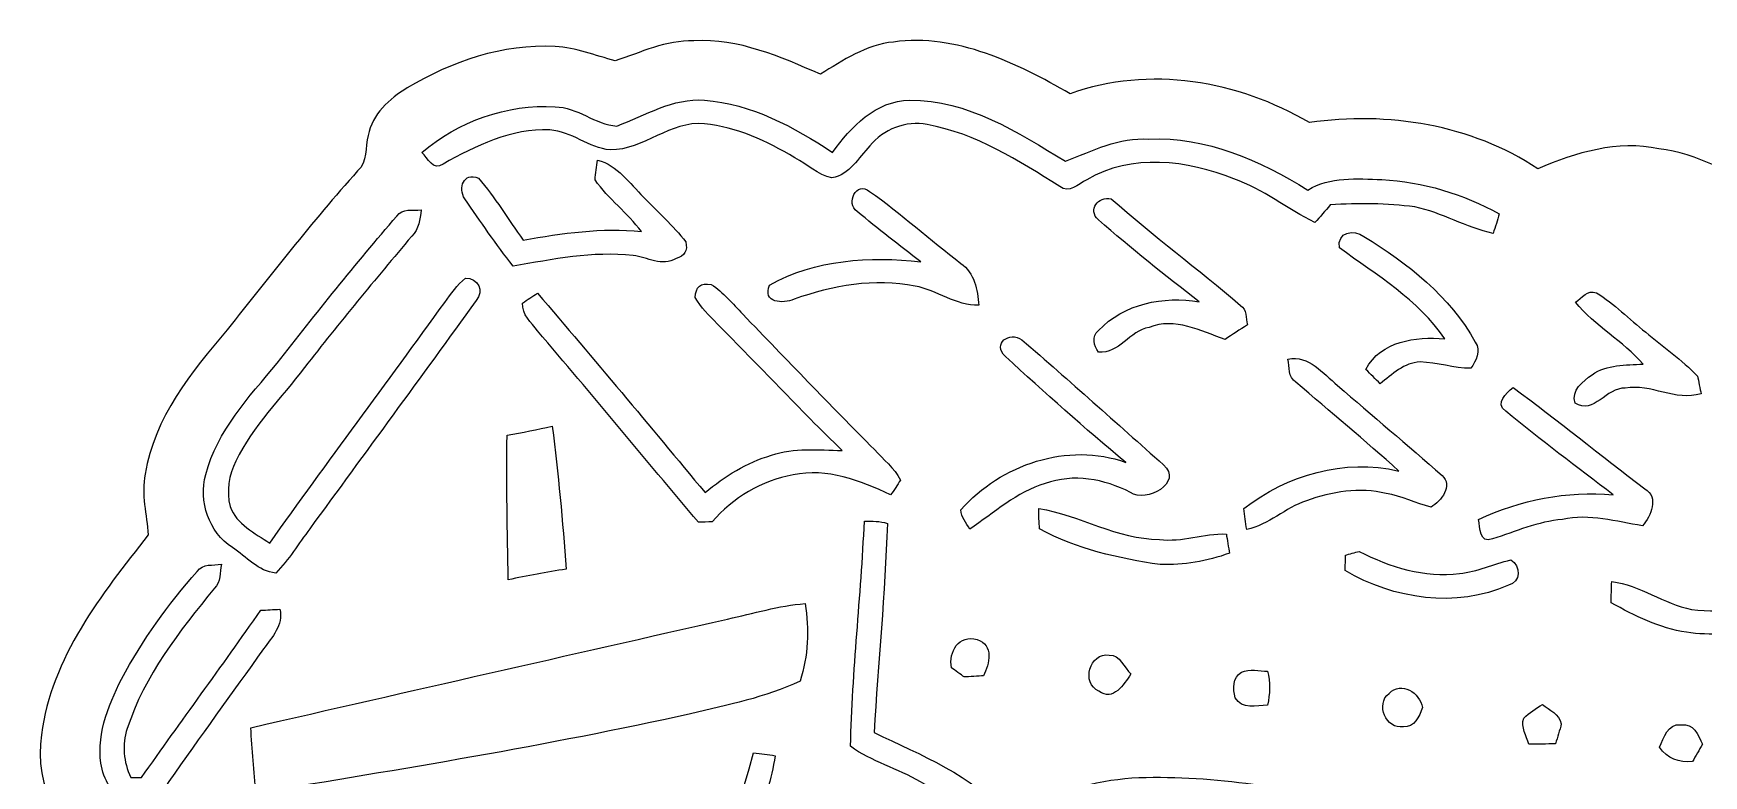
# Model space of a CAD drawing. Header units: centimetres. Extents: x -9.6 to 9.7, y -13.3 to 13.2.
# Drawn here: x -9.6 to 1.03, y 8.46 to 13.18 of the extents above; entities that cross this region are included whole.
import ezdxf

# ---------------------------------------------------------------- set-up
doc = ezdxf.new("R2010")
doc.units = ezdxf.units.CM
doc.header["$MEASUREMENT"] = 0
doc.layers.add('Camada 1', color=7, linetype='Continuous')

msp = doc.modelspace()

# ---------------------------------------------------------------- linework, layer by layer
at = {"layer": 'Camada 1', "color": 156}
for points, knots in [([(-5.89738, 13.00268), (-5.73405, 13.05594), (-5.57388, 13.13532), (-5.39679, 13.12932), (-5.39679, 13.12932), (-5.1114, 13.14767), (-4.84681, 13.02773), (-4.59139, 12.91801), (-4.59139, 12.91801), (-4.44641, 13.0055), (-4.30106, 13.10569), (-4.12715, 13.12262), (-4.12715, 13.12262), (-3.72426, 13.1773), (-3.34186, 12.98821), (-3.00284, 12.79312), (-3.00284, 12.79312), (-2.50084, 12.97552), (-1.93357, 12.87568), (-1.48096, 12.61004), (-1.48096, 12.61004), (-0.9839, 12.68306), (-0.45084, 12.59733), (-0.02786, 12.31652), (-0.02786, 12.31652), (0.21201, 12.4213), (0.47978, 12.49856), (0.74259, 12.44388), (0.74259, 12.44388), (0.98882, 12.41143), (1.2086, 12.29077), (1.41393, 12.15812), (1.41393, 12.15812), (1.51835, 12.18564), (1.61995, 12.22728), (1.7279, 12.24103), (1.7279, 12.24103), (1.87077, 12.26326), (2.01365, 12.23398), (2.15511, 12.21528), (2.15511, 12.21528), (2.3823, 12.14402), (2.5982, 12.03924), (2.79259, 11.90166), (2.79259, 11.90166), (3.21909, 12.03501), (3.68864, 11.94858), (4.05835, 11.70446), (4.05835, 11.70446), (4.42241, 11.78313), (4.81329, 11.62367), (5.05037, 11.34427), (5.05037, 11.34427), (5.13997, 11.33157), (5.22993, 11.31534), (5.31388, 11.27901), (5.31388, 11.27901), (5.97393, 10.99678), (6.63539, 10.71809), (7.29543, 10.43587), (7.29543, 10.43587), (7.44748, 10.37131), (7.54803, 10.23408), (7.62494, 10.09332), (7.62494, 10.09332), (7.70431, 10.06016), (7.78191, 10.02171), (7.85001, 9.96844), (7.85001, 9.96844), (8.32908, 9.60331), (8.81097, 9.23678), (9.22901, 8.80145), (9.22901, 8.80145), (9.34685, 8.66775), (9.48619, 8.51817), (9.48231, 8.32767), (9.48231, 8.32767), (9.49819, 8.10683), (9.31932, 7.89939), (9.10342, 7.86729), (9.10342, 7.86729), (8.89175, 7.83802), (8.67903, 7.81897), (8.46701, 7.79251), (8.46701, 7.79251), (8.39082, 7.7798), (8.31566, 7.80133), (8.24159, 7.81578), (8.24159, 7.81578), (8.23029, 7.62599), (8.21831, 7.43584), (8.19219, 7.24746), (8.19219, 7.24746), (8.14704, 6.96982), (7.81507, 6.89645), (7.71243, 6.64915), (7.71243, 6.64915), (7.14021, 5.29836), (6.5793, 3.94263), (6.00638, 2.59221), (6.00638, 2.59221), (6.27803, 2.5788), (6.5599, 2.62678), (6.81989, 2.52377), (6.81989, 2.52377), (6.96595, 2.6423), (7.12681, 2.75166), (7.3166, 2.782), (7.3166, 2.782), (7.74135, 2.86843), (8.19962, 2.65677), (8.42751, 2.29164), (8.42751, 2.29164), (8.62295, 2.00271), (8.65292, 1.63795), (8.61236, 1.29998), (8.61236, 1.29998), (8.89847, 1.31621), (9.19339, 1.20473), (9.3786, 0.98283), (9.3786, 0.98283), (9.54017, 0.78598), (9.66752, 0.54186), (9.65834, 0.28081), (9.65834, 0.28081), (9.68233, -0.28222), (9.1842, -0.75988), (8.64799, -0.83467), (8.64799, -0.83467), (8.28815, -0.89429), (7.91069, -0.74329), (7.68103, -0.46355), (7.68103, -0.46355), (7.36494, -0.07796), (7.22806, 0.43956), (7.29755, 0.93203), (7.29755, 0.93203), (7.09471, 0.9532), (6.9095, 1.05127), (6.78215, 1.21072), (6.78215, 1.21072), (6.72287, 1.18779), (6.6608, 1.17193), (6.59694, 1.1751), (6.59694, 1.1751), (6.31684, 1.17615), (6.03673, 1.18604), (5.75663, 1.18604), (5.75663, 1.18604), (5.75274, 0.8269), (5.76757, 0.46708), (5.74462, 0.10795), (5.74462, 0.10795), (5.73933, -2.22179), (5.72557, -4.55188), (5.72381, -6.88199), (5.72381, -6.88199), (5.69629, -7.18572), (5.71076, -7.49087), (5.70723, -7.79568), (5.70723, -7.79568), (5.7023, -9.53593), (5.69948, -11.27653), (5.68995, -13.01679), (5.68995, -13.01679), (5.69207, -13.09582), (5.68254, -13.17519), (5.66242, -13.25209), (5.66242, -13.25209), (5.30119, -13.28032), (4.93218, -13.25597), (4.58435, -13.15049), (4.58435, -13.15049), (4.36879, -13.0884), (4.18217, -12.95788), (3.97262, -12.88026), (3.97262, -12.88026), (3.81635, -12.81394), (3.64949, -12.78149), (3.48333, -12.74974), (3.48333, -12.74974), (3.47451, -12.60686), (3.46957, -12.46363), (3.4692, -12.32076), (3.4692, -12.32076), (2.99332, -12.13379), (2.47509, -11.98104), (1.96037, -12.07698), (1.96037, -12.07698), (1.55397, -12.12885), (1.20402, -12.35674), (0.81808, -12.47634), (0.81808, -12.47634), (0.1404, -12.71481), (-0.59796, -12.77267), (-1.30457, -12.6432), (-1.30457, -12.6432), (-1.9057, -12.56347), (-2.40911, -12.17153), (-3.00496, -12.07593), (-3.00496, -12.07593), (-3.52953, -11.9962), (-3.96416, -12.38284), (-4.4651, -12.45729), (-4.4651, -12.45729), (-4.88421, -12.50102), (-5.30825, -12.46928), (-5.72311, -12.39731), (-5.72311, -12.39731), (-5.74428, -12.52007), (-5.76967, -12.64214), (-5.80672, -12.76139), (-5.80672, -12.76139), (-5.92313, -12.7455), (-6.03462, -12.70635), (-6.14503, -12.66859), (-6.14503, -12.66859), (-6.74616, -12.47457), (-7.34589, -12.27807), (-7.94631, -12.08263), (-7.94631, -12.08263), (-8.11494, -12.03607), (-8.26205, -11.89389), (-8.28145, -11.71575), (-8.28145, -11.71575), (-8.32449, -11.37496), (-8.3118, -11.03066), (-8.32343, -10.68811), (-8.32343, -10.68811), (-8.34072, -9.888), (-8.34707, -9.08755), (-8.37071, -8.28781), (-8.37071, -8.28781), (-8.38658, -7.68914), (-8.37247, -7.08978), (-8.40598, -6.49216), (-8.40598, -6.49216), (-8.41551, -5.05636), (-8.46067, -3.62126), (-8.48006, -2.18546), (-8.48006, -2.18546), (-8.49595, -1.18568), (-8.52734, -0.18661), (-8.52946, 0.81314), (-8.52946, 0.81314), (-8.53863, 1.004), (-8.47336, 1.18816), (-8.36859, 1.34513), (-8.36859, 1.34513), (-8.78945, 1.6577), (-8.88929, 2.32587), (-8.56014, 2.73755), (-8.56014, 2.73755), (-8.41162, 2.91747), (-8.2109, 3.06987), (-7.97418, 3.10303), (-7.97418, 3.10303), (-7.83483, 3.12454), (-7.69691, 3.0868), (-7.56391, 3.04906), (-7.56391, 3.04906), (-7.95443, 4.68241), (-8.32626, 6.32107), (-8.7062, 7.9569), (-8.7062, 7.9569), (-8.83425, 7.89763), (-8.98348, 7.86341), (-9.1193, 7.92056), (-9.1193, 7.92056), (-9.42763, 8.04227), (-9.59767, 8.39611), (-9.54652, 8.71714), (-9.54652, 8.71714), (-9.48337, 9.20785), (-9.1634, 9.61143), (-8.86742, 9.98819), (-8.86742, 9.98819), (-8.87694, 10.1166), (-8.91222, 10.24572), (-8.88611, 10.37483), (-8.88611, 10.37483), (-8.83073, 10.73326), (-8.5919, 11.02395), (-8.36541, 11.29312), (-8.36541, 11.29312), (-8.09307, 11.63284), (-7.82637, 11.97821), (-7.53533, 12.30277), (-7.53533, 12.30277), (-7.47006, 12.35886), (-7.48911, 12.4534), (-7.46724, 12.52854), (-7.46724, 12.52854), (-7.44395, 12.66401), (-7.33283, 12.76244), (-7.22066, 12.83052), (-7.22066, 12.83052), (-6.93807, 12.9995), (-6.61105, 13.11133), (-6.27839, 13.09369), (-6.27839, 13.09369), (-6.14644, 13.08734), (-6.02333, 13.0369), (-5.89738, 13.00268)], [0, 0, 0, 0, 0.01298701, 0.01298701, 0.01298701, 0.01298701, 0.02597403, 0.02597403, 0.02597403, 0.02597403, 0.03896104, 0.03896104, 0.03896104, 0.03896104, 0.05194805, 0.05194805, 0.05194805, 0.05194805, 0.06493506, 0.06493506, 0.06493506, 0.06493506, 0.07792208, 0.07792208, 0.07792208, 0.07792208, 0.09090909, 0.09090909, 0.09090909, 0.09090909, 0.1038961, 0.1038961, 0.1038961, 0.1038961, 0.11688312, 0.11688312, 0.11688312, 0.11688312, 0.12987013, 0.12987013, 0.12987013, 0.12987013, 0.14285714, 0.14285714, 0.14285714, 0.14285714, 0.15584416, 0.15584416, 0.15584416, 0.15584416, 0.16883117, 0.16883117, 0.16883117, 0.16883117, 0.18181818, 0.18181818, 0.18181818, 0.18181818, 0.19480519, 0.19480519, 0.19480519, 0.19480519, 0.20779221, 0.20779221, 0.20779221, 0.20779221, 0.22077922, 0.22077922, 0.22077922, 0.22077922, 0.23376623, 0.23376623, 0.23376623, 0.23376623, 0.24675325, 0.24675325, 0.24675325, 0.24675325, 0.25974026, 0.25974026, 0.25974026, 0.25974026, 0.27272727, 0.27272727, 0.27272727, 0.27272727, 0.28571429, 0.28571429, 0.28571429, 0.28571429, 0.2987013, 0.2987013, 0.2987013, 0.2987013, 0.31168831, 0.31168831, 0.31168831, 0.31168831, 0.32467532, 0.32467532, 0.32467532, 0.32467532, 0.33766234, 0.33766234, 0.33766234, 0.33766234, 0.35064935, 0.35064935, 0.35064935, 0.35064935, 0.36363636, 0.36363636, 0.36363636, 0.36363636, 0.37662338, 0.37662338, 0.37662338, 0.37662338, 0.38961039, 0.38961039, 0.38961039, 0.38961039, 0.4025974, 0.4025974, 0.4025974, 0.4025974, 0.41558442, 0.41558442, 0.41558442, 0.41558442, 0.42857143, 0.42857143, 0.42857143, 0.42857143, 0.44155844, 0.44155844, 0.44155844, 0.44155844, 0.45454545, 0.45454545, 0.45454545, 0.45454545, 0.46753247, 0.46753247, 0.46753247, 0.46753247, 0.48051948, 0.48051948, 0.48051948, 0.48051948, 0.49350649, 0.49350649, 0.49350649, 0.49350649, 0.50649351, 0.50649351, 0.50649351, 0.50649351, 0.51948052, 0.51948052, 0.51948052, 0.51948052, 0.53246753, 0.53246753, 0.53246753, 0.53246753, 0.54545455, 0.54545455, 0.54545455, 0.54545455, 0.55844156, 0.55844156, 0.55844156, 0.55844156, 0.57142857, 0.57142857, 0.57142857, 0.57142857, 0.58441558, 0.58441558, 0.58441558, 0.58441558, 0.5974026, 0.5974026, 0.5974026, 0.5974026, 0.61038961, 0.61038961, 0.61038961, 0.61038961, 0.62337662, 0.62337662, 0.62337662, 0.62337662, 0.63636364, 0.63636364, 0.63636364, 0.63636364, 0.64935065, 0.64935065, 0.64935065, 0.64935065, 0.66233766, 0.66233766, 0.66233766, 0.66233766, 0.67532468, 0.67532468, 0.67532468, 0.67532468, 0.68831169, 0.68831169, 0.68831169, 0.68831169, 0.7012987, 0.7012987, 0.7012987, 0.7012987, 0.71428571, 0.71428571, 0.71428571, 0.71428571, 0.72727273, 0.72727273, 0.72727273, 0.72727273, 0.74025974, 0.74025974, 0.74025974, 0.74025974, 0.75324675, 0.75324675, 0.75324675, 0.75324675, 0.76623377, 0.76623377, 0.76623377, 0.76623377, 0.77922078, 0.77922078, 0.77922078, 0.77922078, 0.79220779, 0.79220779, 0.79220779, 0.79220779, 0.80519481, 0.80519481, 0.80519481, 0.80519481, 0.81818182, 0.81818182, 0.81818182, 0.81818182, 0.83116883, 0.83116883, 0.83116883, 0.83116883, 0.84415584, 0.84415584, 0.84415584, 0.84415584, 0.85714286, 0.85714286, 0.85714286, 0.85714286, 0.87012987, 0.87012987, 0.87012987, 0.87012987, 0.88311688, 0.88311688, 0.88311688, 0.88311688, 0.8961039, 0.8961039, 0.8961039, 0.8961039, 0.90909091, 0.90909091, 0.90909091, 0.90909091, 0.92207792, 0.92207792, 0.92207792, 0.92207792, 0.93506494, 0.93506494, 0.93506494, 0.93506494, 0.94805195, 0.94805195, 0.94805195, 0.94805195, 0.96103896, 0.96103896, 0.96103896, 0.96103896, 0.97402597, 0.97402597, 0.97402597, 0.97402597, 1, 1, 1, 1]), ([(-5.8868, 12.58851), (-5.8868, 12.58851), (-5.8868, 12.58851), (-5.8868, 12.58851), (-5.8868, 12.58851), (-6.02543, 12.59733), (-6.13692, 12.70881), (-6.27909, 12.71093), (-6.27909, 12.71093), (-6.58247, 12.72928), (-6.89609, 12.6185), (-7.12611, 12.42025), (-7.12611, 12.42025), (-7.08978, 12.38708), (-7.05379, 12.29924), (-6.99169, 12.34651), (-6.99169, 12.34651), (-6.7839, 12.46222), (-6.55778, 12.57546), (-6.31296, 12.56312), (-6.31296, 12.56312), (-6.17431, 12.55535), (-6.06531, 12.44881), (-5.92842, 12.43612), (-5.92842, 12.43612), (-5.71534, 12.43682), (-5.54672, 12.62238), (-5.3294, 12.60298), (-5.3294, 12.60298), (-5.12304, 12.58076), (-4.93077, 12.49186), (-4.75438, 12.38708), (-4.75438, 12.38708), (-4.67571, 12.34404), (-4.60728, 12.27807), (-4.51801, 12.25796), (-4.51801, 12.25796), (-4.40619, 12.27807), (-4.34974, 12.38637), (-4.27672, 12.46152), (-4.27672, 12.46152), (-4.19206, 12.56806), (-4.04636, 12.62415), (-3.9123, 12.59733), (-3.9123, 12.59733), (-3.60186, 12.5416), (-3.33162, 12.36909), (-3.06916, 12.20363), (-3.06916, 12.20363), (-3.01025, 12.15602), (-2.95027, 12.22057), (-2.89772, 12.24562), (-2.89772, 12.24562), (-2.61338, 12.41601), (-2.25672, 12.37014), (-1.96144, 12.25232), (-1.96144, 12.25232), (-1.77553, 12.1867), (-1.62102, 12.06146), (-1.44604, 11.97433), (-1.44604, 11.97433), (-1.41323, 12.01137), (-1.38041, 12.04877), (-1.34796, 12.08617), (-1.34796, 12.08617), (-1.16874, 12.09992), (-0.98882, 12.09604), (-0.81033, 12.07417), (-0.81033, 12.07417), (-0.63782, 12.03713), (-0.48436, 11.94258), (-0.31291, 11.90589), (-0.31291, 11.90589), (-0.2981, 11.94681), (-0.28468, 11.98809), (-0.27305, 12.03042), (-0.27305, 12.03042), (-0.5027, 12.15602), (-0.75776, 12.23398), (-1.01988, 12.24808), (-1.01988, 12.24808), (-1.17863, 12.25268), (-1.34902, 12.2689), (-1.49083, 12.18141), (-1.49083, 12.18141), (-1.79492, 12.36698), (-2.13818, 12.52466), (-2.50296, 12.50491), (-2.50296, 12.50491), (-2.69134, 12.51655), (-2.86244, 12.43259), (-3.03176, 12.36415), (-3.03176, 12.36415), (-3.3348, 12.54724), (-3.65583, 12.75608), (-4.02307, 12.75291), (-4.02307, 12.75291), (-4.23898, 12.74833), (-4.39737, 12.58428), (-4.51484, 12.42094), (-4.51484, 12.42094), (-4.76003, 12.58181), (-5.03025, 12.73104), (-5.32835, 12.75256), (-5.32835, 12.75256), (-5.53049, 12.76843), (-5.70476, 12.65484), (-5.8868, 12.58851)], [0, 0, 0, 0, 0.03571429, 0.03571429, 0.03571429, 0.03571429, 0.07142857, 0.07142857, 0.07142857, 0.07142857, 0.10714286, 0.10714286, 0.10714286, 0.10714286, 0.14285714, 0.14285714, 0.14285714, 0.14285714, 0.17857143, 0.17857143, 0.17857143, 0.17857143, 0.21428571, 0.21428571, 0.21428571, 0.21428571, 0.25, 0.25, 0.25, 0.25, 0.28571429, 0.28571429, 0.28571429, 0.28571429, 0.32142857, 0.32142857, 0.32142857, 0.32142857, 0.35714286, 0.35714286, 0.35714286, 0.35714286, 0.39285714, 0.39285714, 0.39285714, 0.39285714, 0.42857143, 0.42857143, 0.42857143, 0.42857143, 0.46428571, 0.46428571, 0.46428571, 0.46428571, 0.5, 0.5, 0.5, 0.5, 0.53571429, 0.53571429, 0.53571429, 0.53571429, 0.57142857, 0.57142857, 0.57142857, 0.57142857, 0.60714286, 0.60714286, 0.60714286, 0.60714286, 0.64285714, 0.64285714, 0.64285714, 0.64285714, 0.67857143, 0.67857143, 0.67857143, 0.67857143, 0.71428571, 0.71428571, 0.71428571, 0.71428571, 0.75, 0.75, 0.75, 0.75, 0.78571429, 0.78571429, 0.78571429, 0.78571429, 0.82142857, 0.82142857, 0.82142857, 0.82142857, 0.85714286, 0.85714286, 0.85714286, 0.85714286, 0.89285714, 0.89285714, 0.89285714, 0.89285714, 0.92857143, 0.92857143, 0.92857143, 0.92857143, 1, 1, 1, 1]), ([(-6.0085, 12.37226), (-6.0085, 12.37226), (-6.0085, 12.37226), (-6.0085, 12.37226), (-6.0085, 12.37226), (-6.01627, 12.33064), (-6.02156, 12.28831), (-6.02473, 12.24597), (-6.02473, 12.24597), (-5.94006, 12.12532), (-5.81907, 12.03536), (-5.72981, 11.91754), (-5.72981, 11.91754), (-5.98099, 11.94469), (-6.23464, 11.90519), (-6.48229, 11.86356), (-6.48229, 11.86356), (-6.57859, 11.99373), (-6.65973, 12.13555), (-6.76733, 12.25655), (-6.76733, 12.25655), (-6.86223, 12.29783), (-6.89785, 12.19376), (-6.85375, 12.12603), (-6.85375, 12.12603), (-6.75534, 11.98068), (-6.6548, 11.8364), (-6.54685, 11.69775), (-6.54685, 11.69775), (-6.29496, 11.73973), (-6.0399, 11.793), (-5.78309, 11.76549), (-5.78309, 11.76549), (-5.69207, 11.75384), (-5.59929, 11.69175), (-5.51003, 11.74644), (-5.51003, 11.74644), (-5.4557, 11.76019), (-5.43489, 11.79547), (-5.44759, 11.85192), (-5.44759, 11.85192), (-5.52767, 11.95563), (-5.6268, 12.04241), (-5.71675, 12.13696), (-5.71675, 12.13696), (-5.80565, 12.2248), (-5.88222, 12.33663), (-6.0085, 12.37226)], [0, 0, 0, 0, 0.07692308, 0.07692308, 0.07692308, 0.07692308, 0.15384615, 0.15384615, 0.15384615, 0.15384615, 0.23076923, 0.23076923, 0.23076923, 0.23076923, 0.30769231, 0.30769231, 0.30769231, 0.30769231, 0.38461538, 0.38461538, 0.38461538, 0.38461538, 0.46153846, 0.46153846, 0.46153846, 0.46153846, 0.53846154, 0.53846154, 0.53846154, 0.53846154, 0.61538462, 0.61538462, 0.61538462, 0.61538462, 0.69230769, 0.69230769, 0.69230769, 0.69230769, 0.76923077, 0.76923077, 0.76923077, 0.76923077, 0.84615385, 0.84615385, 0.84615385, 0.84615385, 1, 1, 1, 1]), ([(-4.35715, 12.04488), (-4.35715, 12.04488), (-4.35715, 12.04488), (-4.35715, 12.04488), (-4.35715, 12.04488), (-4.22521, 11.93482), (-4.08975, 11.82863), (-3.95252, 11.72457), (-3.95252, 11.72457), (-4.27601, 11.76125), (-4.62704, 11.74009), (-4.91489, 11.57675), (-4.91489, 11.57675), (-4.96252, 11.46457), (-4.83093, 11.45398), (-4.75862, 11.48749), (-4.75862, 11.48749), (-4.51343, 11.57393), (-4.24709, 11.6219), (-3.98885, 11.5704), (-3.98885, 11.5704), (-3.8481, 11.54641), (-3.73027, 11.44269), (-3.58315, 11.44869), (-3.58315, 11.44869), (-3.59339, 11.54641), (-3.60927, 11.65577), (-3.69851, 11.71434), (-3.69851, 11.71434), (-3.89325, 11.86497), (-4.0774, 12.03042), (-4.27848, 12.17259), (-4.27848, 12.17259), (-4.35997, 12.24386), (-4.43583, 12.09393), (-4.35715, 12.04488)], [0, 0, 0, 0, 0.1, 0.1, 0.1, 0.1, 0.2, 0.2, 0.2, 0.2, 0.3, 0.3, 0.3, 0.3, 0.4, 0.4, 0.4, 0.4, 0.5, 0.5, 0.5, 0.5, 0.6, 0.6, 0.6, 0.6, 0.7, 0.7, 0.7, 0.7, 0.8, 0.8, 0.8, 0.8, 1, 1, 1, 1]), ([(-2.82292, 11.99126), (-2.82292, 11.99126), (-2.82292, 11.99126), (-2.82292, 11.99126), (-2.82292, 11.99126), (-2.61513, 11.81135), (-2.39994, 11.63778), (-2.18157, 11.47021), (-2.18157, 11.47021), (-2.40911, 11.50831), (-2.66064, 11.46069), (-2.82292, 11.28712), (-2.82292, 11.28712), (-2.86597, 11.2529), (-2.85503, 11.18869), (-2.82256, 11.15094), (-2.82256, 11.15094), (-2.69309, 11.13719), (-2.62431, 11.28641), (-2.50084, 11.30793), (-2.50084, 11.30793), (-2.3368, 11.37284), (-2.17099, 11.285), (-2.01753, 11.23102), (-2.01753, 11.23102), (-1.97097, 11.26278), (-1.92369, 11.29347), (-1.87571, 11.32346), (-1.87571, 11.32346), (-1.88524, 11.36685), (-1.87749, 11.42047), (-1.91981, 11.44799), (-1.91981, 11.44799), (-2.18863, 11.68011), (-2.47614, 11.88966), (-2.74109, 12.12603), (-2.74109, 12.12603), (-2.82504, 12.14437), (-2.89348, 12.05512), (-2.82292, 11.99126)], [0, 0, 0, 0, 0.09090909, 0.09090909, 0.09090909, 0.09090909, 0.18181818, 0.18181818, 0.18181818, 0.18181818, 0.27272727, 0.27272727, 0.27272727, 0.27272727, 0.36363636, 0.36363636, 0.36363636, 0.36363636, 0.45454545, 0.45454545, 0.45454545, 0.45454545, 0.54545455, 0.54545455, 0.54545455, 0.54545455, 0.63636364, 0.63636364, 0.63636364, 0.63636364, 0.72727273, 0.72727273, 0.72727273, 0.72727273, 0.81818182, 0.81818182, 0.81818182, 0.81818182, 1, 1, 1, 1]), ([(-7.28591, 12.01561), (-7.28591, 12.01561), (-7.28591, 12.01561), (-7.28591, 12.01561), (-7.28591, 12.01561), (-7.54839, 11.71081), (-7.80097, 11.39754), (-8.04721, 11.07934), (-8.04721, 11.07934), (-8.22713, 10.8652), (-8.42962, 10.65035), (-8.50123, 10.37201), (-8.50123, 10.37201), (-8.54816, 10.20091), (-8.48112, 10.00619), (-8.33225, 9.90776), (-8.33225, 9.90776), (-8.2437, 9.85026), (-8.1668, 9.75536), (-8.05603, 9.74583), (-8.05603, 9.74583), (-7.97207, 9.8298), (-7.90998, 9.9321), (-7.83978, 10.02735), (-7.83978, 10.02735), (-7.48665, 10.51065), (-7.13176, 10.9929), (-6.7818, 11.47833), (-6.7818, 11.47833), (-6.72711, 11.53971), (-6.76909, 11.6219), (-6.84954, 11.6212), (-6.84954, 11.6212), (-6.90174, 11.57745), (-6.9416, 11.52136), (-6.98146, 11.46704), (-6.98146, 11.46704), (-7.34976, 10.95445), (-7.729, 10.45033), (-8.09448, 9.93598), (-8.09448, 9.93598), (-8.18868, 9.99912), (-8.30473, 10.05593), (-8.34707, 10.16846), (-8.34707, 10.16846), (-8.36859, 10.26512), (-8.35519, 10.36919), (-8.30968, 10.45703), (-8.30968, 10.45703), (-8.20102, 10.68105), (-8.02216, 10.85814), (-7.87223, 11.05358), (-7.87223, 11.05358), (-7.65245, 11.33722), (-7.42244, 11.61273), (-7.19137, 11.88755), (-7.19137, 11.88755), (-7.1455, 11.932), (-7.13846, 11.99479), (-7.13139, 12.05476), (-7.13139, 12.05476), (-7.18397, 12.04806), (-7.25204, 12.06887), (-7.28591, 12.01561)], [0, 0, 0, 0, 0.05882353, 0.05882353, 0.05882353, 0.05882353, 0.11764706, 0.11764706, 0.11764706, 0.11764706, 0.17647059, 0.17647059, 0.17647059, 0.17647059, 0.23529412, 0.23529412, 0.23529412, 0.23529412, 0.29411765, 0.29411765, 0.29411765, 0.29411765, 0.35294118, 0.35294118, 0.35294118, 0.35294118, 0.41176471, 0.41176471, 0.41176471, 0.41176471, 0.47058824, 0.47058824, 0.47058824, 0.47058824, 0.52941176, 0.52941176, 0.52941176, 0.52941176, 0.58823529, 0.58823529, 0.58823529, 0.58823529, 0.64705882, 0.64705882, 0.64705882, 0.64705882, 0.70588235, 0.70588235, 0.70588235, 0.70588235, 0.76470588, 0.76470588, 0.76470588, 0.76470588, 0.82352941, 0.82352941, 0.82352941, 0.82352941, 0.88235294, 0.88235294, 0.88235294, 0.88235294, 1, 1, 1, 1]), ([(-1.28939, 11.81381), (-1.28939, 11.81381), (-1.28939, 11.81381), (-1.28939, 11.81381), (-1.28939, 11.81381), (-1.05304, 11.63884), (-0.78916, 11.48538), (-0.62018, 11.23561), (-0.62018, 11.23561), (-0.80573, 11.24866), (-1.02551, 11.22503), (-1.12148, 11.04053), (-1.12148, 11.04053), (-1.09149, 11.00983), (-1.0615, 10.9795), (-1.03082, 10.94951), (-1.03082, 10.94951), (-0.95496, 11.00772), (-0.87877, 11.08498), (-0.77645, 11.0878), (-0.77645, 11.0878), (-0.66781, 11.08533), (-0.56339, 11.04793), (-0.45437, 11.04758), (-0.45437, 11.04758), (-0.42157, 11.09521), (-0.38805, 11.15871), (-0.42579, 11.21375), (-0.42579, 11.21375), (-0.58454, 11.50513), (-0.85619, 11.71539), (-1.13454, 11.88543), (-1.13454, 11.88543), (-1.19698, 11.93623), (-1.30844, 11.91259), (-1.28939, 11.81381)], [0, 0, 0, 0, 0.1, 0.1, 0.1, 0.1, 0.2, 0.2, 0.2, 0.2, 0.3, 0.3, 0.3, 0.3, 0.4, 0.4, 0.4, 0.4, 0.5, 0.5, 0.5, 0.5, 0.6, 0.6, 0.6, 0.6, 0.7, 0.7, 0.7, 0.7, 0.8, 0.8, 0.8, 0.8, 1, 1, 1, 1]), ([(-5.38726, 11.49879), (-5.38726, 11.49879), (-5.38726, 11.49879), (-5.38726, 11.49879), (-5.38726, 11.49879), (-5.35552, 11.43316), (-5.29802, 11.38449), (-5.24932, 11.33122), (-5.24932, 11.33122), (-4.98228, 11.06487), (-4.7251, 10.7883), (-4.45416, 10.52547), (-4.45416, 10.52547), (-4.60375, 10.52688), (-4.75896, 10.54487), (-4.90326, 10.49443), (-4.90326, 10.49443), (-5.06095, 10.45068), (-5.19888, 10.35897), (-5.32518, 10.25771), (-5.32518, 10.25771), (-5.67831, 10.68175), (-6.03144, 11.1058), (-6.39056, 11.52489), (-6.39056, 11.52489), (-6.42372, 11.50549), (-6.45548, 11.48468), (-6.48616, 11.46209), (-6.48616, 11.46209), (-6.49111, 11.38872), (-6.43149, 11.33862), (-6.39056, 11.28571), (-6.39056, 11.28571), (-6.0466, 10.88213), (-5.709, 10.47326), (-5.36645, 10.06827), (-5.36645, 10.06827), (-5.33788, 10.06933), (-5.3093, 10.07004), (-5.28072, 10.07109), (-5.28072, 10.07109), (-5.14772, 10.2242), (-4.96569, 10.33497), (-4.76496, 10.37025), (-4.76496, 10.37025), (-4.55012, 10.41541), (-4.33563, 10.33426), (-4.14479, 10.2422), (-4.14479, 10.2422), (-4.12255, 10.27253), (-4.10174, 10.30427), (-4.08269, 10.33709), (-4.08269, 10.33709), (-4.12114, 10.41435), (-4.19135, 10.46797), (-4.24814, 10.53112), (-4.24814, 10.53112), (-4.53107, 10.81405), (-4.80694, 11.10403), (-5.08528, 11.39154), (-5.08528, 11.39154), (-5.1495, 11.45716), (-5.2077, 11.53125), (-5.28601, 11.58098), (-5.28601, 11.58098), (-5.35305, 11.59228), (-5.38656, 11.56511), (-5.38726, 11.49879)], [0, 0, 0, 0, 0.05555556, 0.05555556, 0.05555556, 0.05555556, 0.11111111, 0.11111111, 0.11111111, 0.11111111, 0.16666667, 0.16666667, 0.16666667, 0.16666667, 0.22222222, 0.22222222, 0.22222222, 0.22222222, 0.27777778, 0.27777778, 0.27777778, 0.27777778, 0.33333333, 0.33333333, 0.33333333, 0.33333333, 0.38888889, 0.38888889, 0.38888889, 0.38888889, 0.44444444, 0.44444444, 0.44444444, 0.44444444, 0.5, 0.5, 0.5, 0.5, 0.55555556, 0.55555556, 0.55555556, 0.55555556, 0.61111111, 0.61111111, 0.61111111, 0.61111111, 0.66666667, 0.66666667, 0.66666667, 0.66666667, 0.72222222, 0.72222222, 0.72222222, 0.72222222, 0.77777778, 0.77777778, 0.77777778, 0.77777778, 0.83333333, 0.83333333, 0.83333333, 0.83333333, 0.88888889, 0.88888889, 0.88888889, 0.88888889, 1, 1, 1, 1]), ([(0.21201, 11.4681), (0.21201, 11.4681), (0.21201, 11.4681), (0.21201, 11.4681), (0.21201, 11.4681), (0.33584, 11.31605), (0.51293, 11.2215), (0.64169, 11.07404), (0.64169, 11.07404), (0.53092, 11.0684), (0.41205, 11.07333), (0.31679, 11.00666), (0.31679, 11.00666), (0.26034, 10.9668), (0.18238, 10.90541), (0.20884, 10.8264), (0.20884, 10.8264), (0.32878, 10.75019), (0.40745, 10.92799), (0.52775, 10.92129), (0.52775, 10.92129), (0.69285, 10.95092), (0.84666, 10.83591), (1.01035, 10.88531), (1.01035, 10.88531), (1.00471, 10.91352), (0.99342, 10.96997), (0.98812, 10.9982), (0.98812, 10.9982), (0.88723, 11.10156), (0.76694, 11.18376), (0.65792, 11.27759), (0.65792, 11.27759), (0.55245, 11.35944), (0.45966, 11.45928), (0.34466, 11.52771), (0.34466, 11.52771), (0.28892, 11.54888), (0.25118, 11.49631), (0.21201, 11.4681)], [0, 0, 0, 0, 0.09090909, 0.09090909, 0.09090909, 0.09090909, 0.18181818, 0.18181818, 0.18181818, 0.18181818, 0.27272727, 0.27272727, 0.27272727, 0.27272727, 0.36363636, 0.36363636, 0.36363636, 0.36363636, 0.45454545, 0.45454545, 0.45454545, 0.45454545, 0.54545455, 0.54545455, 0.54545455, 0.54545455, 0.63636364, 0.63636364, 0.63636364, 0.63636364, 0.72727273, 0.72727273, 0.72727273, 0.72727273, 0.81818182, 0.81818182, 0.81818182, 0.81818182, 1, 1, 1, 1]), ([(-3.41453, 11.12308), (-3.41453, 11.12308), (-3.41453, 11.12308), (-3.41453, 11.12308), (-3.41453, 11.12308), (-3.16476, 10.89236), (-2.91041, 10.66518), (-2.64795, 10.44927), (-2.64795, 10.44927), (-3.01978, 10.58192), (-3.4424, 10.43587), (-3.69817, 10.14835), (-3.69817, 10.14835), (-3.69817, 10.10073), (-3.66289, 10.06475), (-3.64208, 10.02523), (-3.64208, 10.02523), (-3.48543, 10.12719), (-3.34539, 10.26265), (-3.16089, 10.31451), (-3.16089, 10.31451), (-2.98167, 10.38119), (-2.78589, 10.34308), (-2.61937, 10.25877), (-2.61937, 10.25877), (-2.52024, 10.1861), (-2.2807, 10.32403), (-2.40946, 10.4341), (-2.40946, 10.4341), (-2.70862, 10.69975), (-3.00672, 10.96715), (-3.30941, 11.22856), (-3.30941, 11.22856), (-3.38949, 11.28641), (-3.49919, 11.20422), (-3.41453, 11.12308)], [0, 0, 0, 0, 0.1, 0.1, 0.1, 0.1, 0.2, 0.2, 0.2, 0.2, 0.3, 0.3, 0.3, 0.3, 0.4, 0.4, 0.4, 0.4, 0.5, 0.5, 0.5, 0.5, 0.6, 0.6, 0.6, 0.6, 0.7, 0.7, 0.7, 0.7, 0.8, 0.8, 0.8, 0.8, 1, 1, 1, 1]), ([(-1.61819, 11.10544), (-1.61819, 11.10544), (-1.61819, 11.10544), (-1.61819, 11.10544), (-1.61819, 11.10544), (-1.60725, 11.05534), (-1.61748, 10.9915), (-1.56703, 10.95974), (-1.56703, 10.95974), (-1.34866, 10.77207), (-1.12642, 10.58827), (-0.91298, 10.39459), (-0.91298, 10.39459), (-1.25871, 10.47608), (-1.62136, 10.3699), (-1.8983, 10.15612), (-1.8983, 10.15612), (-1.89264, 10.11166), (-1.88665, 10.06686), (-1.87995, 10.02242), (-1.87995, 10.02242), (-1.73989, 10.05346), (-1.63405, 10.15894), (-1.50035, 10.20586), (-1.50035, 10.20586), (-1.33914, 10.26336), (-1.16134, 10.29264), (-0.99236, 10.25172), (-0.99236, 10.25172), (-0.89358, 10.23479), (-0.80362, 10.18893), (-0.70696, 10.16528), (-0.70696, 10.16528), (-0.64347, 10.20303), (-0.56479, 10.30181), (-0.63675, 10.36637), (-0.63675, 10.36637), (-0.85724, 10.55863), (-1.08126, 10.74737), (-1.30245, 10.93893), (-1.30245, 10.93893), (-1.39593, 11.01548), (-1.48132, 11.1333), (-1.61819, 11.10544)], [0, 0, 0, 0, 0.08333333, 0.08333333, 0.08333333, 0.08333333, 0.16666667, 0.16666667, 0.16666667, 0.16666667, 0.25, 0.25, 0.25, 0.25, 0.33333333, 0.33333333, 0.33333333, 0.33333333, 0.41666667, 0.41666667, 0.41666667, 0.41666667, 0.5, 0.5, 0.5, 0.5, 0.58333333, 0.58333333, 0.58333333, 0.58333333, 0.66666667, 0.66666667, 0.66666667, 0.66666667, 0.75, 0.75, 0.75, 0.75, 0.83333333, 0.83333333, 0.83333333, 0.83333333, 1, 1, 1, 1]), ([(-0.23247, 10.77595), (-0.23247, 10.77595), (-0.23247, 10.77595), (-0.23247, 10.77595), (-0.23247, 10.77595), (-0.01023, 10.59215), (0.22153, 10.41858), (0.45084, 10.24325), (0.45084, 10.24325), (0.15628, 10.27077), (-0.13794, 10.20973), (-0.40569, 10.08661), (-0.40569, 10.08661), (-0.39263, 10.03229), (-0.40216, 9.93175), (-0.31644, 9.96279), (-0.31644, 9.96279), (-0.16968, 10.00901), (-0.0268, 10.07392), (0.12912, 10.08661), (0.12912, 10.08661), (0.30056, 10.12542), (0.46989, 10.07145), (0.63816, 10.0464), (0.63816, 10.0464), (0.69108, 10.1092), (0.74471, 10.22737), (0.65229, 10.28099), (0.65229, 10.28099), (0.37146, 10.49408), (0.09913, 10.71774), (-0.18591, 10.92517), (-0.18591, 10.92517), (-0.22825, 10.88989), (-0.30339, 10.82533), (-0.23247, 10.77595)], [0, 0, 0, 0, 0.1, 0.1, 0.1, 0.1, 0.2, 0.2, 0.2, 0.2, 0.3, 0.3, 0.3, 0.3, 0.4, 0.4, 0.4, 0.4, 0.5, 0.5, 0.5, 0.5, 0.6, 0.6, 0.6, 0.6, 0.7, 0.7, 0.7, 0.7, 0.8, 0.8, 0.8, 0.8, 1, 1, 1, 1]), ([(-6.58424, 10.62177), (-6.58424, 10.62177), (-6.58424, 10.62177), (-6.58424, 10.62177), (-6.58424, 10.62177), (-6.59058, 10.31592), (-6.58142, 10.00971), (-6.57789, 9.7035), (-6.57789, 9.7035), (-6.45512, 9.72608), (-6.33306, 9.75183), (-6.20959, 9.77053), (-6.20959, 9.77053), (-6.22969, 10.07427), (-6.26004, 10.3773), (-6.29708, 10.67928), (-6.29708, 10.67928), (-6.39268, 10.66023), (-6.48794, 10.63837), (-6.58424, 10.62177)], [0, 0, 0, 0, 0.16666667, 0.16666667, 0.16666667, 0.16666667, 0.33333333, 0.33333333, 0.33333333, 0.33333333, 0.5, 0.5, 0.5, 0.5, 0.66666667, 0.66666667, 0.66666667, 0.66666667, 1, 1, 1, 1]), ([(-3.20145, 10.15646), (-3.20145, 10.15646), (-3.20145, 10.15646), (-3.20145, 10.15646), (-3.20145, 10.15646), (-3.2025, 10.11307), (-3.20111, 10.06968), (-3.19722, 10.02629), (-3.19722, 10.02629), (-2.96228, 9.89682), (-2.69451, 9.83932), (-2.43099, 9.79946), (-2.43099, 9.79946), (-2.2807, 9.79592), (-2.13113, 9.82098), (-1.99002, 9.87178), (-1.99002, 9.87178), (-1.99495, 9.90247), (-2.00447, 9.96314), (-2.00942, 9.99384), (-2.00942, 9.99384), (-2.15159, 9.99983), (-2.29093, 9.93916), (-2.43521, 9.95997), (-2.43521, 9.95997), (-2.70544, 9.96068), (-2.94145, 10.11272), (-3.20145, 10.15646)], [0, 0, 0, 0, 0.125, 0.125, 0.125, 0.125, 0.25, 0.25, 0.25, 0.25, 0.375, 0.375, 0.375, 0.375, 0.5, 0.5, 0.5, 0.5, 0.625, 0.625, 0.625, 0.625, 0.75, 0.75, 0.75, 0.75, 1, 1, 1, 1]), ([(-4.31165, 10.07568), (-4.31165, 10.07568), (-4.31165, 10.07568), (-4.31165, 10.07568), (-4.31165, 10.07568), (-4.33351, 9.59802), (-4.38891, 9.12177), (-4.39985, 8.64411), (-4.39985, 8.64411), (-4.26649, 8.54604), (-4.09821, 8.5037), (-3.95569, 8.41798), (-3.95569, 8.41798), (-3.79482, 8.32343), (-3.59657, 8.24688), (-3.52, 8.06167), (-3.52, 8.06167), (-3.39619, 8.02569), (-3.27025, 7.99358), (-3.14077, 7.98407), (-3.14077, 7.98407), (-3.09915, 8.06379), (-3.06704, 8.16256), (-2.97709, 8.19996), (-2.97709, 8.19996), (-2.80952, 8.28322), (-2.61725, 8.29239), (-2.43346, 8.29803), (-2.43346, 8.29803), (-2.00025, 8.28709), (-1.56915, 8.22042), (-1.15005, 8.10965), (-1.15005, 8.10965), (-1.01917, 8.07649), (-0.89288, 8.02498), (-0.77927, 7.9509), (-0.77927, 7.9509), (-0.80256, 7.89693), (-0.82479, 7.8426), (-0.84172, 7.7865), (-0.84172, 7.7865), (-0.69037, 7.73994), (-0.53833, 7.68843), (-0.38028, 7.66867), (-0.38028, 7.66867), (-0.3115, 7.75652), (-0.27057, 7.87011), (-0.17039, 7.92973), (-0.17039, 7.92973), (0.0956, 8.10754), (0.43709, 8.0846), (0.73766, 8.02993), (0.73766, 8.02993), (1.08374, 7.95655), (1.42875, 7.86411), (1.74941, 7.71172), (1.74941, 7.71172), (1.75012, 7.66797), (1.75083, 7.62423), (1.75224, 7.58013), (1.75224, 7.58013), (1.90853, 7.5452), (2.06409, 7.49652), (2.22566, 7.49265), (2.22566, 7.49265), (2.24754, 7.59142), (2.25777, 7.71065), (2.35795, 7.76393), (2.35795, 7.76393), (2.59927, 7.91386), (2.90054, 7.9001), (3.17358, 7.88246), (3.17358, 7.88246), (3.49037, 7.84895), (3.82622, 7.80979), (4.09645, 7.62565), (4.09645, 7.62565), (4.1984, 7.56143), (4.25309, 7.44855), (4.26614, 7.33142), (4.26614, 7.33142), (4.28166, 7.32084), (4.3127, 7.29933), (4.32822, 7.28873), (4.32822, 7.28873), (4.43793, 7.30462), (4.54942, 7.31061), (4.65842, 7.33212), (4.65842, 7.33212), (4.71945, 7.40092), (4.75791, 7.49477), (4.84681, 7.53463), (4.84681, 7.53463), (5.05989, 7.6447), (5.31106, 7.62669), (5.54002, 7.58718), (5.54002, 7.58718), (5.82259, 7.53109), (6.10305, 7.44607), (6.35599, 7.30603), (6.35599, 7.30603), (6.37575, 7.25275), (6.39585, 7.19949), (6.41597, 7.14621), (6.41597, 7.14621), (6.56201, 7.14375), (6.70806, 7.14375), (6.85446, 7.14516), (6.85446, 7.14516), (6.8901, 7.2411), (6.91761, 7.36811), (7.04003, 7.38187), (7.04003, 7.38187), (7.2591, 7.40375), (7.4563, 7.2785), (7.65386, 7.20372), (7.65386, 7.20372), (7.71418, 7.21783), (7.76181, 7.26052), (7.81402, 7.29192), (7.81402, 7.29192), (7.85035, 7.58437), (7.85636, 7.87964), (7.88634, 8.17279), (7.88634, 8.17279), (7.84331, 8.18444), (7.79992, 8.1922), (7.75616, 8.19643), (7.75616, 8.19643), (7.68103, 7.92868), (7.71384, 7.64329), (7.66938, 7.36952), (7.66938, 7.36952), (7.44926, 7.45208), (7.21995, 7.57695), (6.97793, 7.52333), (6.97793, 7.52333), (6.85835, 7.49828), (6.78356, 7.39775), (6.73417, 7.29368), (6.73417, 7.29368), (6.67244, 7.29297), (6.61105, 7.29261), (6.54967, 7.29192), (6.54967, 7.29192), (6.48017, 7.39739), (6.38457, 7.48629), (6.26356, 7.52827), (6.26356, 7.52827), (5.86987, 7.68244), (5.44405, 7.81507), (5.01719, 7.75158), (5.01719, 7.75158), (4.83164, 7.72688), (4.66195, 7.62458), (4.55824, 7.46831), (4.55824, 7.46831), (4.50708, 7.46407), (4.45664, 7.45949), (4.40619, 7.45489), (4.40619, 7.45489), (4.31694, 7.7477), (4.00755, 7.87717), (3.73627, 7.94702), (3.73627, 7.94702), (3.38172, 8.02886), (3.01201, 8.0712), (2.649, 8.02534), (2.649, 8.02534), (2.42288, 7.9957), (2.16992, 7.89622), (2.09373, 7.65951), (2.09373, 7.65951), (2.04152, 7.67644), (1.97309, 7.66833), (1.94027, 7.72054), (1.94027, 7.72054), (1.82633, 7.88492), (1.62348, 7.93679), (1.44533, 8.00029), (1.44533, 8.00029), (1.11619, 8.10294), (0.78069, 8.19855), (0.43497, 8.22113), (0.43497, 8.22113), (0.10054, 8.2437), (-0.27798, 8.14246), (-0.46143, 7.83872), (-0.46143, 7.83872), (-0.51257, 7.85142), (-0.56339, 7.86518), (-0.61382, 7.87858), (-0.61382, 7.87858), (-0.62476, 7.93255), (-0.61382, 7.99817), (-0.65899, 8.03839), (-0.65899, 8.03839), (-0.79128, 8.17915), (-0.99024, 8.22184), (-1.16874, 8.27334), (-1.16874, 8.27334), (-1.64007, 8.38552), (-2.12548, 8.46631), (-2.6109, 8.44268), (-2.6109, 8.44268), (-2.84161, 8.42256), (-3.1175, 8.3767), (-3.23919, 8.15304), (-3.23919, 8.15304), (-3.29388, 8.16856), (-3.36091, 8.16222), (-3.40535, 8.20067), (-3.40535, 8.20067), (-3.62408, 8.46172), (-3.95145, 8.58801), (-4.25062, 8.73089), (-4.25062, 8.73089), (-4.2231, 9.17398), (-4.18076, 9.61636), (-4.16524, 10.06016), (-4.16524, 10.06016), (-4.21181, 10.07886), (-4.26295, 10.07356), (-4.31165, 10.07568)], [0, 0, 0, 0, 0.01754386, 0.01754386, 0.01754386, 0.01754386, 0.03508772, 0.03508772, 0.03508772, 0.03508772, 0.05263158, 0.05263158, 0.05263158, 0.05263158, 0.07017544, 0.07017544, 0.07017544, 0.07017544, 0.0877193, 0.0877193, 0.0877193, 0.0877193, 0.10526316, 0.10526316, 0.10526316, 0.10526316, 0.12280702, 0.12280702, 0.12280702, 0.12280702, 0.14035088, 0.14035088, 0.14035088, 0.14035088, 0.15789474, 0.15789474, 0.15789474, 0.15789474, 0.1754386, 0.1754386, 0.1754386, 0.1754386, 0.19298246, 0.19298246, 0.19298246, 0.19298246, 0.21052632, 0.21052632, 0.21052632, 0.21052632, 0.22807018, 0.22807018, 0.22807018, 0.22807018, 0.24561404, 0.24561404, 0.24561404, 0.24561404, 0.26315789, 0.26315789, 0.26315789, 0.26315789, 0.28070175, 0.28070175, 0.28070175, 0.28070175, 0.29824561, 0.29824561, 0.29824561, 0.29824561, 0.31578947, 0.31578947, 0.31578947, 0.31578947, 0.33333333, 0.33333333, 0.33333333, 0.33333333, 0.35087719, 0.35087719, 0.35087719, 0.35087719, 0.36842105, 0.36842105, 0.36842105, 0.36842105, 0.38596491, 0.38596491, 0.38596491, 0.38596491, 0.40350877, 0.40350877, 0.40350877, 0.40350877, 0.42105263, 0.42105263, 0.42105263, 0.42105263, 0.43859649, 0.43859649, 0.43859649, 0.43859649, 0.45614035, 0.45614035, 0.45614035, 0.45614035, 0.47368421, 0.47368421, 0.47368421, 0.47368421, 0.49122807, 0.49122807, 0.49122807, 0.49122807, 0.50877193, 0.50877193, 0.50877193, 0.50877193, 0.52631579, 0.52631579, 0.52631579, 0.52631579, 0.54385965, 0.54385965, 0.54385965, 0.54385965, 0.56140351, 0.56140351, 0.56140351, 0.56140351, 0.57894737, 0.57894737, 0.57894737, 0.57894737, 0.59649123, 0.59649123, 0.59649123, 0.59649123, 0.61403509, 0.61403509, 0.61403509, 0.61403509, 0.63157895, 0.63157895, 0.63157895, 0.63157895, 0.64912281, 0.64912281, 0.64912281, 0.64912281, 0.66666667, 0.66666667, 0.66666667, 0.66666667, 0.68421053, 0.68421053, 0.68421053, 0.68421053, 0.70175439, 0.70175439, 0.70175439, 0.70175439, 0.71929825, 0.71929825, 0.71929825, 0.71929825, 0.73684211, 0.73684211, 0.73684211, 0.73684211, 0.75438596, 0.75438596, 0.75438596, 0.75438596, 0.77192982, 0.77192982, 0.77192982, 0.77192982, 0.78947368, 0.78947368, 0.78947368, 0.78947368, 0.80701754, 0.80701754, 0.80701754, 0.80701754, 0.8245614, 0.8245614, 0.8245614, 0.8245614, 0.84210526, 0.84210526, 0.84210526, 0.84210526, 0.85964912, 0.85964912, 0.85964912, 0.85964912, 0.87719298, 0.87719298, 0.87719298, 0.87719298, 0.89473684, 0.89473684, 0.89473684, 0.89473684, 0.9122807, 0.9122807, 0.9122807, 0.9122807, 0.92982456, 0.92982456, 0.92982456, 0.92982456, 0.94736842, 0.94736842, 0.94736842, 0.94736842, 0.96491228, 0.96491228, 0.96491228, 0.96491228, 1, 1, 1, 1]), ([(-1.2513, 9.85943), (-1.2513, 9.85943), (-1.2513, 9.85943), (-1.2513, 9.85943), (-1.2513, 9.85943), (-1.25201, 9.82698), (-1.2527, 9.79416), (-1.25341, 9.76171), (-1.25341, 9.76171), (-0.94543, 9.57862), (-0.54751, 9.52041), (-0.21449, 9.66927), (-0.21449, 9.66927), (-0.13545, 9.6848), (-0.13616, 9.79311), (-0.20038, 9.82873), (-0.20038, 9.82873), (-0.30973, 9.80334), (-0.4131, 9.7543), (-0.52563, 9.74195), (-0.52563, 9.74195), (-0.74824, 9.71373), (-0.96908, 9.78393), (-1.16557, 9.88341), (-1.16557, 9.88341), (-1.18709, 9.87742), (-1.22977, 9.86542), (-1.2513, 9.85943)], [0, 0, 0, 0, 0.125, 0.125, 0.125, 0.125, 0.25, 0.25, 0.25, 0.25, 0.375, 0.375, 0.375, 0.375, 0.5, 0.5, 0.5, 0.5, 0.625, 0.625, 0.625, 0.625, 0.75, 0.75, 0.75, 0.75, 1, 1, 1, 1]), ([(-8.55591, 9.75606), (-8.55591, 9.75606), (-8.55591, 9.75606), (-8.55591, 9.75606), (-8.55591, 9.75606), (-8.74042, 9.54687), (-8.90551, 9.31827), (-9.03675, 9.07167), (-9.03675, 9.07167), (-9.12529, 8.89669), (-9.20537, 8.69773), (-9.16128, 8.49841), (-9.16128, 8.49841), (-9.13518, 8.39858), (-9.06568, 8.29344), (-8.95914, 8.27193), (-8.95914, 8.27193), (-8.86707, 8.28393), (-8.78487, 8.34072), (-8.73618, 8.41939), (-8.73618, 8.41939), (-8.53757, 8.70231), (-8.33613, 8.98313), (-8.13329, 9.26288), (-8.13329, 9.26288), (-8.08002, 9.33838), (-8.00558, 9.41458), (-8.03027, 9.51512), (-8.03027, 9.51512), (-8.07085, 9.51335), (-8.11141, 9.51123), (-8.15199, 9.50877), (-8.15199, 9.50877), (-8.39999, 9.15105), (-8.65963, 8.8018), (-8.9094, 8.44549), (-8.9094, 8.44549), (-8.92668, 8.44549), (-8.96126, 8.44549), (-8.97854, 8.44549), (-8.97854, 8.44549), (-9.02335, 8.54321), (-9.03675, 8.65399), (-9.00041, 8.75665), (-9.00041, 8.75665), (-8.89247, 9.09461), (-8.66704, 9.37754), (-8.44655, 9.64917), (-8.44655, 9.64917), (-8.40528, 9.68903), (-8.41092, 9.74936), (-8.40175, 9.80157), (-8.40175, 9.80157), (-8.45466, 9.7924), (-8.52134, 9.80792), (-8.55591, 9.75606)], [0, 0, 0, 0, 0.06666667, 0.06666667, 0.06666667, 0.06666667, 0.13333333, 0.13333333, 0.13333333, 0.13333333, 0.2, 0.2, 0.2, 0.2, 0.26666667, 0.26666667, 0.26666667, 0.26666667, 0.33333333, 0.33333333, 0.33333333, 0.33333333, 0.4, 0.4, 0.4, 0.4, 0.46666667, 0.46666667, 0.46666667, 0.46666667, 0.53333333, 0.53333333, 0.53333333, 0.53333333, 0.6, 0.6, 0.6, 0.6, 0.66666667, 0.66666667, 0.66666667, 0.66666667, 0.73333333, 0.73333333, 0.73333333, 0.73333333, 0.8, 0.8, 0.8, 0.8, 0.86666667, 0.86666667, 0.86666667, 0.86666667, 1, 1, 1, 1]), ([(0.44238, 9.69151), (0.44238, 9.69151), (0.44238, 9.69151), (0.44238, 9.69151), (0.44238, 9.69151), (0.44026, 9.6467), (0.43921, 9.6019), (0.4385, 9.55674), (0.4385, 9.55674), (0.58807, 9.47278), (0.74541, 9.39553), (0.91687, 9.36907), (0.91687, 9.36907), (1.07032, 9.34684), (1.22624, 9.35778), (1.38041, 9.37048), (1.38041, 9.37048), (1.47179, 9.40469), (1.56245, 9.44244), (1.64958, 9.48689), (1.64958, 9.48689), (1.62524, 9.52958), (1.59948, 9.57157), (1.57232, 9.61248), (1.57232, 9.61248), (1.37865, 9.51865), (1.16311, 9.48866), (0.95003, 9.51406), (0.95003, 9.51406), (0.77223, 9.55004), (0.62194, 9.66858), (0.44238, 9.69151)], [0, 0, 0, 0, 0.11111111, 0.11111111, 0.11111111, 0.11111111, 0.22222222, 0.22222222, 0.22222222, 0.22222222, 0.33333333, 0.33333333, 0.33333333, 0.33333333, 0.44444444, 0.44444444, 0.44444444, 0.44444444, 0.55555556, 0.55555556, 0.55555556, 0.55555556, 0.66666667, 0.66666667, 0.66666667, 0.66666667, 0.77777778, 0.77777778, 0.77777778, 0.77777778, 1, 1, 1, 1]), ([(-5.1823, 9.45303), (-5.1823, 9.45303), (-5.1823, 9.45303), (-5.1823, 9.45303), (-5.1823, 9.45303), (-6.19337, 9.22337), (-7.20443, 8.99371), (-8.21478, 8.76229), (-8.21478, 8.76229), (-8.20666, 8.62329), (-8.19538, 8.48465), (-8.18197, 8.34602), (-8.18197, 8.34602), (-7.25735, 8.49595), (-6.3327, 8.64869), (-5.41725, 8.84943), (-5.41725, 8.84943), (-5.18266, 8.90869), (-4.941, 8.95314), (-4.72122, 9.05898), (-4.72122, 9.05898), (-4.66936, 9.21843), (-4.66124, 9.38671), (-4.68877, 9.55181), (-4.68877, 9.55181), (-4.85668, 9.53735), (-5.0186, 9.48936), (-5.1823, 9.45303)], [0, 0, 0, 0, 0.125, 0.125, 0.125, 0.125, 0.25, 0.25, 0.25, 0.25, 0.375, 0.375, 0.375, 0.375, 0.5, 0.5, 0.5, 0.5, 0.625, 0.625, 0.625, 0.625, 0.75, 0.75, 0.75, 0.75, 1, 1, 1, 1]), ([(-3.75673, 9.14223), (-3.75673, 9.14223), (-3.75673, 9.14223), (-3.75673, 9.14223), (-3.75673, 9.14223), (-3.73661, 9.12777), (-3.69675, 9.09919), (-3.677, 9.08473), (-3.677, 9.08473), (-3.6463, 9.0865), (-3.58527, 9.09037), (-3.55494, 9.09214), (-3.55494, 9.09214), (-3.51401, 9.16763), (-3.48791, 9.28899), (-3.59445, 9.3225), (-3.59445, 9.3225), (-3.71016, 9.35707), (-3.77895, 9.24525), (-3.75673, 9.14223)], [0, 0, 0, 0, 0.16666667, 0.16666667, 0.16666667, 0.16666667, 0.33333333, 0.33333333, 0.33333333, 0.33333333, 0.5, 0.5, 0.5, 0.5, 0.66666667, 0.66666667, 0.66666667, 0.66666667, 1, 1, 1, 1]), ([(-2.81975, 8.99406), (-2.81975, 8.99406), (-2.81975, 8.99406), (-2.81975, 8.99406), (-2.81975, 8.99406), (-2.72837, 8.92739), (-2.66064, 9.03639), (-2.61691, 9.10378), (-2.61691, 9.10378), (-2.66064, 9.14329), (-2.68464, 9.22761), (-2.75378, 9.22337), (-2.75378, 9.22337), (-2.87867, 9.24348), (-2.93582, 9.04487), (-2.81975, 8.99406)], [0, 0, 0, 0, 0.2, 0.2, 0.2, 0.2, 0.4, 0.4, 0.4, 0.4, 0.6, 0.6, 0.6, 0.6, 1, 1, 1, 1]), ([(-1.91276, 9.11472), (-1.91276, 9.11472), (-1.91276, 9.11472), (-1.91276, 9.11472), (-1.91276, 9.11472), (-1.9699, 9.08155), (-1.96919, 9.00888), (-1.95226, 8.95314), (-1.95226, 8.95314), (-1.91206, 8.87518), (-1.8168, 8.9041), (-1.74695, 8.90516), (-1.74695, 8.90516), (-1.73284, 8.97713), (-1.7279, 9.05087), (-1.74659, 9.12213), (-1.74659, 9.12213), (-1.80162, 9.12213), (-1.86055, 9.13765), (-1.91276, 9.11472)], [0, 0, 0, 0, 0.16666667, 0.16666667, 0.16666667, 0.16666667, 0.33333333, 0.33333333, 0.33333333, 0.33333333, 0.5, 0.5, 0.5, 0.5, 0.66666667, 0.66666667, 0.66666667, 0.66666667, 1, 1, 1, 1]), ([(-0.97437, 8.98066), (-0.97437, 8.98066), (-0.97437, 8.98066), (-0.97437, 8.98066), (-0.97437, 8.98066), (-1.06221, 8.91222), (-0.99484, 8.74924), (-0.88265, 8.76829), (-0.88265, 8.76829), (-0.81597, 8.76265), (-0.77927, 8.83531), (-0.7627, 8.88964), (-0.7627, 8.88964), (-0.77681, 8.98525), (-0.89641, 9.05827), (-0.97437, 8.98066)], [0, 0, 0, 0, 0.2, 0.2, 0.2, 0.2, 0.4, 0.4, 0.4, 0.4, 0.6, 0.6, 0.6, 0.6, 1, 1, 1, 1]), ([(-0.11782, 8.82332), (-0.11782, 8.82332), (-0.11782, 8.82332), (-0.11782, 8.82332), (-0.11782, 8.82332), (-0.13687, 8.76546), (-0.10089, 8.71078), (-0.08536, 8.65645), (-0.08536, 8.65645), (-0.02892, 8.65716), (0.02786, 8.65857), (0.08431, 8.65998), (0.08431, 8.65998), (0.09842, 8.70196), (0.11077, 8.74465), (0.12135, 8.78733), (0.12135, 8.78733), (0.10829, 8.84837), (0.0448, 8.87448), (0.00175, 8.91046), (0.00175, 8.91046), (-0.03951, 8.88294), (-0.08149, 8.85719), (-0.11782, 8.82332)], [0, 0, 0, 0, 0.14285714, 0.14285714, 0.14285714, 0.14285714, 0.28571429, 0.28571429, 0.28571429, 0.28571429, 0.42857143, 0.42857143, 0.42857143, 0.42857143, 0.57142857, 0.57142857, 0.57142857, 0.57142857, 0.71428571, 0.71428571, 0.71428571, 0.71428571, 1, 1, 1, 1]), ([(0.74648, 8.63776), (0.74648, 8.63776), (0.74648, 8.63776), (0.74648, 8.63776), (0.74648, 8.63776), (0.7948, 8.56403), (0.871, 8.53898), (0.95603, 8.54674), (0.95603, 8.54674), (0.97683, 8.58343), (0.998, 8.62012), (1.01952, 8.65645), (1.01952, 8.65645), (0.99272, 8.71677), (0.96378, 8.79263), (0.88265, 8.78063), (0.88265, 8.78063), (0.7955, 8.7898), (0.7754, 8.69809), (0.74648, 8.63776)], [0, 0, 0, 0, 0.16666667, 0.16666667, 0.16666667, 0.16666667, 0.33333333, 0.33333333, 0.33333333, 0.33333333, 0.5, 0.5, 0.5, 0.5, 0.66666667, 0.66666667, 0.66666667, 0.66666667, 1, 1, 1, 1]), ([(-5.0165, 8.60248), (-5.0165, 8.60248), (-5.0165, 8.60248), (-5.0165, 8.60248), (-5.0165, 8.60248), (-5.32906, 7.52333), (-5.61552, 6.43678), (-5.92137, 5.35552), (-5.92137, 5.35552), (-5.94501, 5.28143), (-5.95312, 5.20417), (-5.95066, 5.12655), (-5.95066, 5.12655), (-5.89421, 5.13503), (-5.80565, 5.12092), (-5.80284, 5.20312), (-5.80284, 5.20312), (-5.5111, 6.25722), (-5.22005, 7.31131), (-4.92794, 8.36507), (-4.92794, 8.36507), (-4.90855, 8.43738), (-4.89162, 8.51041), (-4.8789, 8.58414), (-4.8789, 8.58414), (-4.92478, 8.59084), (-4.97063, 8.59719), (-5.0165, 8.60248)], [0, 0, 0, 0, 0.125, 0.125, 0.125, 0.125, 0.25, 0.25, 0.25, 0.25, 0.375, 0.375, 0.375, 0.375, 0.5, 0.5, 0.5, 0.5, 0.625, 0.625, 0.625, 0.625, 0.75, 0.75, 0.75, 0.75, 1, 1, 1, 1])]:
    msp.add_open_spline(points, degree=3, knots=knots, dxfattribs=at)

doc.saveas('drawing.dxf')
